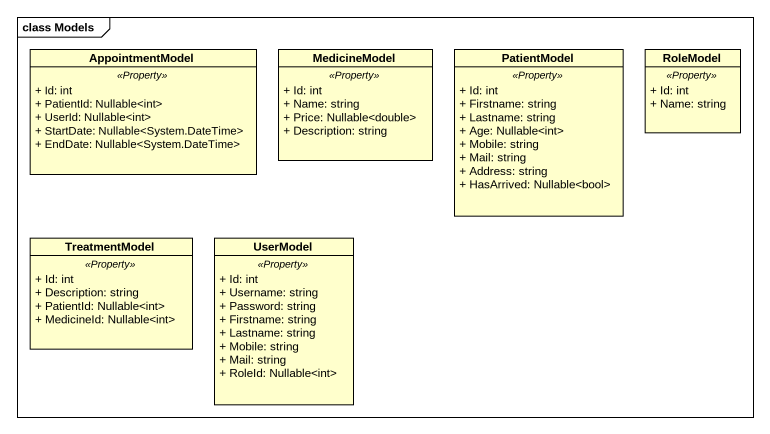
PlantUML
@startuml
mainframe class Models
hide circle
hide empty members
skinparam classAttributeIconSize 0
class AppointmentModel {
  .. <<Property>> ..
  + Id: int
  + PatientId: Nullable<int>
  + UserId: Nullable<int>
  + StartDate: Nullable<System.DateTime>
  + EndDate: Nullable<System.DateTime>
}
class MedicineModel {
  .. <<Property>> ..
  + Id: int
  + Name: string
  + Price: Nullable<double>
  + Description: string
}
class PatientModel {
  .. <<Property>> ..
  + Id: int
  + Firstname: string
  + Lastname: string
  + Age: Nullable<int>
  + Mobile: string
  + Mail: string
  + Address: string
  + HasArrived: Nullable<bool>
}
class RoleModel {
  .. <<Property>> ..
  + Id: int
  + Name: string
}
class TreatmentModel {
  .. <<Property>> ..
  + Id: int
  + Description: string
  + PatientId: Nullable<int>
  + MedicineId: Nullable<int>
}
class UserModel {
  .. <<Property>> ..
  + Id: int
  + Username: string
  + Password: string
  + Firstname: string
  + Lastname: string
  + Mobile: string
  + Mail: string
  + RoleId: Nullable<int>
}
@enduml
